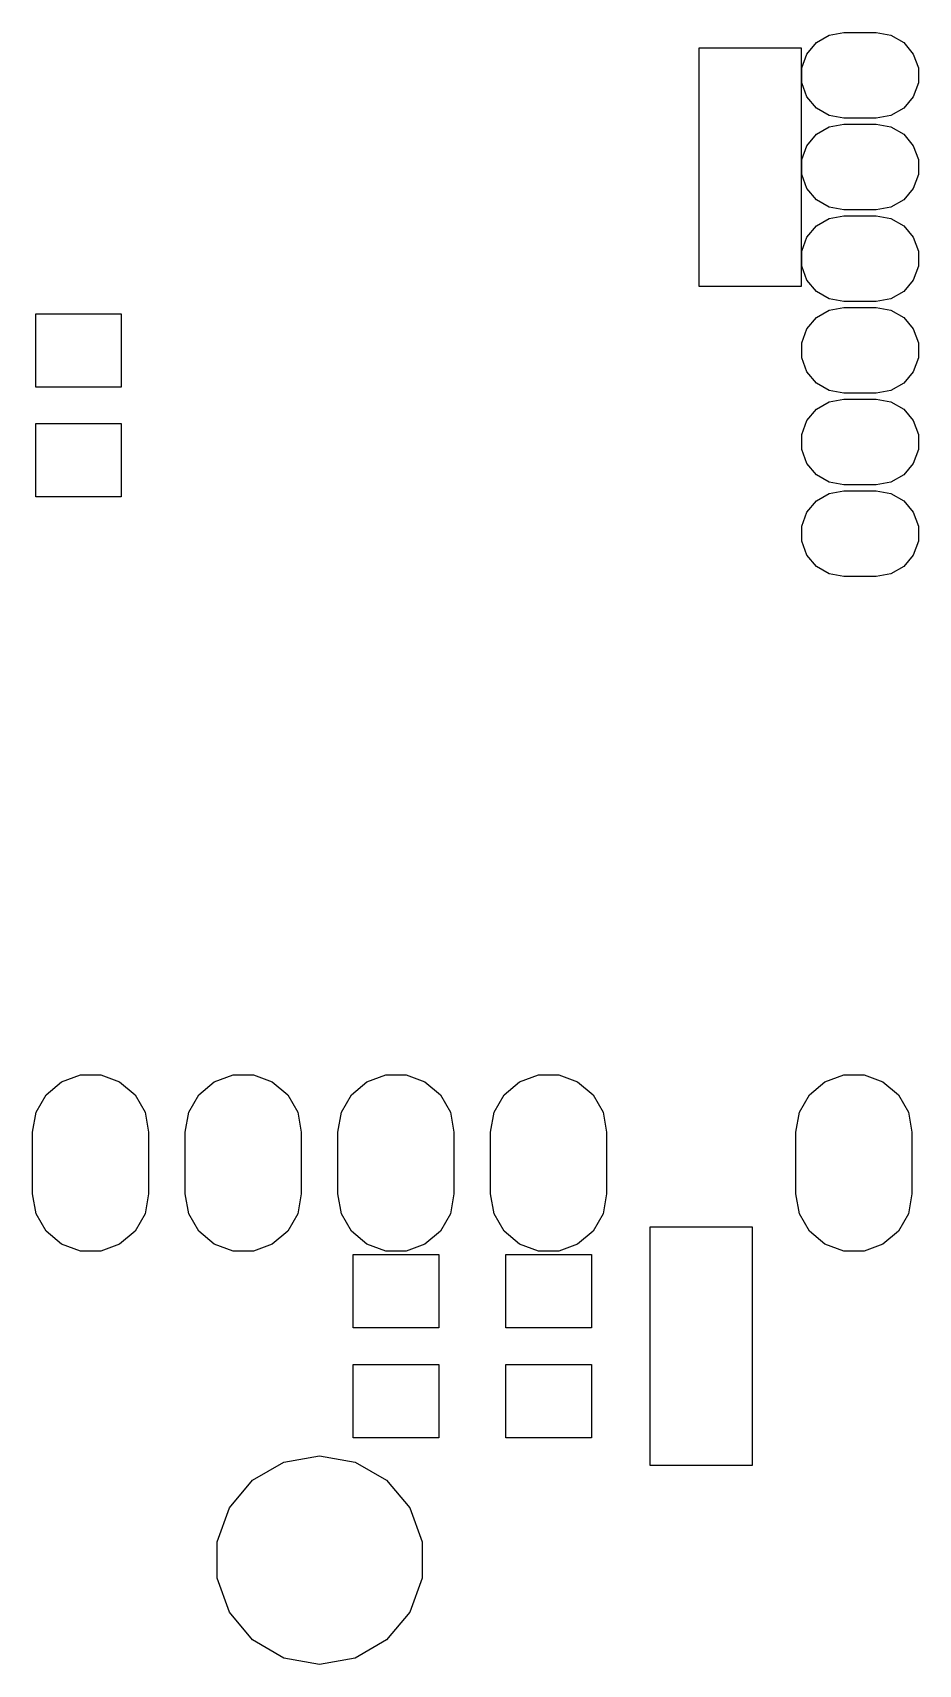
# Model space of a CAD drawing. Extents: x 0.3 to 75.7, y -92.2 to -1.9.
# Drawn here: x 20.65 to 35.16, y -92.21 to -65.5 of the extents above; entities that cross this region are included whole.
import ezdxf

# ---------------------------------------------------------------- set-up
doc = ezdxf.new("R2010")
doc.units = 0
doc.header["$MEASUREMENT"] = 0
doc.layers.add('BLACK', color=7, linetype='CONTINUOUS')

msp = doc.modelspace()

# ---------------------------------------------------------------- linework, layer by layer
at = {"layer": 'Black'}
for p, q in [((33.3281, -65.85), (33.4844, -65.6638)), ((33.4844, -65.6638), (33.6949, -65.5422)), ((33.6949, -65.5422), (33.9343, -65.5)), ((33.9343, -65.5), (34.4657, -65.5)), ((34.4657, -65.5), (34.7051, -65.5422)), ((34.7051, -65.5422), (34.9156, -65.6638)), ((34.9156, -65.6638), (35.0719, -65.85)), ((31.565, -67.0174), (31.565, -65.7474)), ((31.565, -65.7474), (33.235, -65.7474)), ((33.235, -65.7474), (33.235, -67.1126)), ((33.245, -66.0784), (33.3281, -65.85)), ((35.0719, -65.85), (35.155, -66.0784)), ((33.245, -66.3216), (33.245, -66.0784)), ((35.155, -66.0784), (35.155, -66.3216)), ((33.3281, -66.55), (33.245, -66.3216)), ((35.155, -66.3216), (35.0719, -66.55)), ((33.4844, -66.7362), (33.3281, -66.55)), ((33.6949, -66.8578), (33.4844, -66.7362)), ((34.9156, -66.7362), (34.7051, -66.8578)), ((35.0719, -66.55), (34.9156, -66.7362)), ((31.565, -68.2874), (31.565, -67.0174)), ((33.9343, -66.9), (33.6949, -66.8578)), ((33.6949, -67.0422), (33.9343, -67)), ((34.4657, -66.9), (33.9343, -66.9)), ((33.9343, -67), (34.4657, -67)), ((34.7051, -66.8578), (34.4657, -66.9)), ((34.4657, -67), (34.7051, -67.0422)), ((33.235, -67.1126), (33.235, -68.3826)), ((33.3281, -67.35), (33.4844, -67.1638)), ((33.4844, -67.1638), (33.6949, -67.0422)), ((34.7051, -67.0422), (34.9156, -67.1638)), ((34.9156, -67.1638), (35.0719, -67.35)), ((33.245, -67.5784), (33.3281, -67.35)), ((35.0719, -67.35), (35.155, -67.5784)), ((33.245, -67.8216), (33.245, -67.5784)), ((33.3281, -68.05), (33.245, -67.8216)), ((35.155, -67.8216), (35.0719, -68.05)), ((35.155, -67.5784), (35.155, -67.8216)), ((33.4844, -68.2362), (33.3281, -68.05)), ((35.0719, -68.05), (34.9156, -68.2362)), ((31.565, -69.6526), (31.565, -68.2874)), ((33.6949, -68.3578), (33.4844, -68.2362)), ((33.9343, -68.4), (33.6949, -68.3578)), ((34.7051, -68.3578), (34.4657, -68.4)), ((34.9156, -68.2362), (34.7051, -68.3578)), ((33.235, -68.3826), (33.235, -69.6526)), ((33.4844, -68.6638), (33.6949, -68.5422)), ((33.6949, -68.5422), (33.9343, -68.5)), ((34.4657, -68.4), (33.9343, -68.4)), ((33.9343, -68.5), (34.4657, -68.5)), ((34.4657, -68.5), (34.7051, -68.5422)), ((34.7051, -68.5422), (34.9156, -68.6638)), ((33.245, -69.0784), (33.3281, -68.85)), ((33.3281, -68.85), (33.4844, -68.6638)), ((34.9156, -68.6638), (35.0719, -68.85)), ((35.0719, -68.85), (35.155, -69.0784)), ((33.245, -69.3216), (33.245, -69.0784)), ((35.155, -69.0784), (35.155, -69.3216)), ((33.3281, -69.55), (33.245, -69.3216)), ((35.155, -69.3216), (35.0719, -69.55)), ((33.235, -69.6526), (31.565, -69.6526)), ((33.4844, -69.7362), (33.3281, -69.55)), ((35.0719, -69.55), (34.9156, -69.7362)), ((33.6949, -69.8578), (33.4844, -69.7362)), ((33.9343, -69.9), (33.6949, -69.8578)), ((34.4657, -69.9), (33.9343, -69.9)), ((34.7051, -69.8578), (34.4657, -69.9)), ((34.9156, -69.7362), (34.7051, -69.8578)), ((20.7, -71.3), (20.7, -70.1)), ((20.7, -70.1), (22.1, -70.1)), ((22.1, -70.1), (22.1, -71.3)), ((33.3281, -70.35), (33.4844, -70.1638)), ((33.4844, -70.1638), (33.6949, -70.0422)), ((33.6949, -70.0422), (33.9343, -70)), ((33.9343, -70), (34.4657, -70)), ((34.4657, -70), (34.7051, -70.0422)), ((34.7051, -70.0422), (34.9156, -70.1638)), ((34.9156, -70.1638), (35.0719, -70.35)), ((33.245, -70.5784), (33.3281, -70.35)), ((35.0719, -70.35), (35.155, -70.5784)), ((33.245, -70.8216), (33.245, -70.5784)), ((35.155, -70.5784), (35.155, -70.8216)), ((33.3281, -71.05), (33.245, -70.8216)), ((35.155, -70.8216), (35.0719, -71.05)), ((22.1, -71.3), (20.7, -71.3)), ((33.4844, -71.2362), (33.3281, -71.05)), ((33.6949, -71.3578), (33.4844, -71.2362)), ((34.9156, -71.2362), (34.7051, -71.3578)), ((35.0719, -71.05), (34.9156, -71.2362)), ((33.4844, -71.6638), (33.6949, -71.5422)), ((33.9343, -71.4), (33.6949, -71.3578)), ((33.6949, -71.5422), (33.9343, -71.5)), ((34.4657, -71.4), (33.9343, -71.4)), ((33.9343, -71.5), (34.4657, -71.5)), ((34.7051, -71.3578), (34.4657, -71.4)), ((34.4657, -71.5), (34.7051, -71.5422)), ((34.7051, -71.5422), (34.9156, -71.6638)), ((33.3281, -71.85), (33.4844, -71.6638)), ((34.9156, -71.6638), (35.0719, -71.85)), ((20.7, -73.1), (20.7, -71.9)), ((20.7, -71.9), (22.1, -71.9)), ((22.1, -71.9), (22.1, -73.1)), ((33.245, -72.0784), (33.3281, -71.85)), ((33.245, -72.3216), (33.245, -72.0784)), ((35.0719, -71.85), (35.155, -72.0784)), ((35.155, -72.0784), (35.155, -72.3216)), ((33.3281, -72.55), (33.245, -72.3216)), ((35.155, -72.3216), (35.0719, -72.55)), ((33.4844, -72.7362), (33.3281, -72.55)), ((35.0719, -72.55), (34.9156, -72.7362)), ((33.6949, -72.8578), (33.4844, -72.7362)), ((33.9343, -72.9), (33.6949, -72.8578)), ((34.4657, -72.9), (33.9343, -72.9)), ((34.7051, -72.8578), (34.4657, -72.9)), ((34.9156, -72.7362), (34.7051, -72.8578)), ((22.1, -73.1), (20.7, -73.1)), ((33.3281, -73.35), (33.4844, -73.1638)), ((33.4844, -73.1638), (33.6949, -73.0422)), ((33.6949, -73.0422), (33.9343, -73)), ((33.9343, -73), (34.4657, -73)), ((34.4657, -73), (34.7051, -73.0422)), ((34.7051, -73.0422), (34.9156, -73.1638)), ((34.9156, -73.1638), (35.0719, -73.35)), ((33.245, -73.5784), (33.3281, -73.35)), ((35.0719, -73.35), (35.155, -73.5784)), ((33.245, -73.8216), (33.245, -73.5784)), ((35.155, -73.5784), (35.155, -73.8216)), ((33.3281, -74.05), (33.245, -73.8216)), ((35.155, -73.8216), (35.0719, -74.05)), ((33.4844, -74.2362), (33.3281, -74.05)), ((33.6949, -74.3578), (33.4844, -74.2362)), ((34.9156, -74.2362), (34.7051, -74.3578)), ((35.0719, -74.05), (34.9156, -74.2362)), ((33.9343, -74.4), (33.6949, -74.3578)), ((34.4657, -74.4), (33.9343, -74.4)), ((34.7051, -74.3578), (34.4657, -74.4)), ((20.8723, -82.8838), (21.125, -82.6717)), ((21.125, -82.6717), (21.435, -82.5589)), ((21.435, -82.5589), (21.765, -82.5589)), ((21.765, -82.5589), (22.075, -82.6717)), ((22.075, -82.6717), (22.3277, -82.8838)), ((23.3723, -82.8838), (23.625, -82.6717)), ((23.625, -82.6717), (23.935, -82.5589)), ((23.935, -82.5589), (24.265, -82.5589)), ((24.265, -82.5589), (24.575, -82.6717)), ((24.575, -82.6717), (24.8277, -82.8838)), ((25.8723, -82.8838), (26.125, -82.6717)), ((26.125, -82.6717), (26.435, -82.5589)), ((26.435, -82.5589), (26.765, -82.5589)), ((26.765, -82.5589), (27.075, -82.6717)), ((27.075, -82.6717), (27.3277, -82.8838)), ((28.3723, -82.8838), (28.625, -82.6717)), ((28.625, -82.6717), (28.935, -82.5589)), ((28.935, -82.5589), (29.265, -82.5589)), ((29.265, -82.5589), (29.575, -82.6717)), ((29.575, -82.6717), (29.8277, -82.8838)), ((33.3723, -82.8838), (33.625, -82.6717)), ((33.625, -82.6717), (33.935, -82.5589)), ((33.935, -82.5589), (34.265, -82.5589)), ((34.265, -82.5589), (34.575, -82.6717)), ((34.575, -82.6717), (34.8277, -82.8838)), ((20.7073, -83.1695), (20.8723, -82.8838)), ((22.3277, -82.8838), (22.4927, -83.1695)), ((23.2073, -83.1695), (23.3723, -82.8838)), ((24.8277, -82.8838), (24.9927, -83.1695)), ((25.7073, -83.1695), (25.8723, -82.8838)), ((27.3277, -82.8838), (27.4927, -83.1695)), ((28.2073, -83.1695), (28.3723, -82.8838)), ((29.8277, -82.8838), (29.9927, -83.1695)), ((33.2073, -83.1695), (33.3723, -82.8838)), ((34.8277, -82.8838), (34.9927, -83.1695)), ((20.65, -83.4945), (20.7073, -83.1695)), ((22.4927, -83.1695), (22.55, -83.4945)), ((23.15, -83.4945), (23.2073, -83.1695)), ((24.9927, -83.1695), (25.05, -83.4945)), ((25.65, -83.4945), (25.7073, -83.1695)), ((27.4927, -83.1695), (27.55, -83.4945)), ((28.15, -83.4945), (28.2073, -83.1695)), ((29.9927, -83.1695), (30.05, -83.4945)), ((33.15, -83.4945), (33.2073, -83.1695)), ((34.9927, -83.1695), (35.05, -83.4945)), ((20.65, -84.5055), (20.65, -83.4945)), ((22.55, -83.4945), (22.55, -84.5055)), ((23.15, -84.5055), (23.15, -83.4945)), ((25.05, -83.4945), (25.05, -84.5055)), ((25.65, -84.5055), (25.65, -83.4945)), ((27.55, -83.4945), (27.55, -84.5055)), ((28.15, -84.5055), (28.15, -83.4945)), ((30.05, -83.4945), (30.05, -84.5055)), ((33.15, -84.5055), (33.15, -83.4945)), ((35.05, -83.4945), (35.05, -84.5055)), ((20.7073, -84.8305), (20.65, -84.5055)), ((22.55, -84.5055), (22.4927, -84.8305)), ((23.2073, -84.8305), (23.15, -84.5055)), ((25.05, -84.5055), (24.9927, -84.8305)), ((25.7073, -84.8305), (25.65, -84.5055)), ((27.55, -84.5055), (27.4927, -84.8305)), ((28.2073, -84.8305), (28.15, -84.5055)), ((30.05, -84.5055), (29.9927, -84.8305)), ((33.2073, -84.8305), (33.15, -84.5055)), ((35.05, -84.5055), (34.9927, -84.8305)), ((20.8723, -85.1162), (20.7073, -84.8305)), ((22.4927, -84.8305), (22.3277, -85.1162)), ((23.3723, -85.1162), (23.2073, -84.8305)), ((24.9927, -84.8305), (24.8277, -85.1162)), ((25.8723, -85.1162), (25.7073, -84.8305)), ((27.4927, -84.8305), (27.3277, -85.1162)), ((28.3723, -85.1162), (28.2073, -84.8305)), ((29.9927, -84.8305), (29.8277, -85.1162)), ((33.3723, -85.1162), (33.2073, -84.8305)), ((34.9927, -84.8305), (34.8277, -85.1162)), ((21.125, -85.3283), (20.8723, -85.1162)), ((22.3277, -85.1162), (22.075, -85.3283)), ((23.625, -85.3283), (23.3723, -85.1162)), ((24.8277, -85.1162), (24.575, -85.3283)), ((26.125, -85.3283), (25.8723, -85.1162)), ((27.3277, -85.1162), (27.075, -85.3283)), ((28.625, -85.3283), (28.3723, -85.1162)), ((29.8277, -85.1162), (29.575, -85.3283)), ((30.765, -86.3174), (30.765, -85.0474)), ((30.765, -85.0474), (32.435, -85.0474)), ((32.435, -85.0474), (32.435, -86.4126)), ((33.625, -85.3283), (33.3723, -85.1162)), ((34.8277, -85.1162), (34.575, -85.3283)), ((21.435, -85.4411), (21.125, -85.3283)), ((21.765, -85.4411), (21.435, -85.4411)), ((22.075, -85.3283), (21.765, -85.4411)), ((23.935, -85.4411), (23.625, -85.3283)), ((24.265, -85.4411), (23.935, -85.4411)), ((24.575, -85.3283), (24.265, -85.4411)), ((26.435, -85.4411), (26.125, -85.3283)), ((26.765, -85.4411), (26.435, -85.4411)), ((27.075, -85.3283), (26.765, -85.4411)), ((28.935, -85.4411), (28.625, -85.3283)), ((29.265, -85.4411), (28.935, -85.4411)), ((29.575, -85.3283), (29.265, -85.4411)), ((33.935, -85.4411), (33.625, -85.3283)), ((34.265, -85.4411), (33.935, -85.4411)), ((34.575, -85.3283), (34.265, -85.4411)), ((25.9, -86.7), (25.9, -85.5)), ((25.9, -85.5), (27.3, -85.5)), ((27.3, -85.5), (27.3, -86.7)), ((28.4, -86.7), (28.4, -85.5)), ((28.4, -85.5), (29.8, -85.5)), ((29.8, -85.5), (29.8, -86.7)), ((30.765, -87.5874), (30.765, -86.3174)), ((32.435, -86.4126), (32.435, -87.6826)), ((27.3, -86.7), (25.9, -86.7)), ((29.8, -86.7), (28.4, -86.7)), ((25.9, -88.5), (25.9, -87.3)), ((25.9, -87.3), (27.3, -87.3)), ((27.3, -87.3), (27.3, -88.5)), ((28.4, -88.5), (28.4, -87.3)), ((28.4, -87.3), (29.8, -87.3)), ((29.8, -87.3), (29.8, -88.5)), ((30.765, -88.9526), (30.765, -87.5874)), ((32.435, -87.6826), (32.435, -88.9526)), ((27.3, -88.5), (25.9, -88.5)), ((29.8, -88.5), (28.4, -88.5)), ((24.2531, -89.1927), (24.7663, -88.8964)), ((24.7663, -88.8964), (25.35, -88.7935)), ((25.35, -88.7935), (25.9337, -88.8964)), ((25.9337, -88.8964), (26.4469, -89.1927)), ((23.8721, -89.6468), (24.2531, -89.1927)), ((26.4469, -89.1927), (26.8279, -89.6468)), ((32.435, -88.9526), (30.765, -88.9526)), ((23.6694, -90.2037), (23.8721, -89.6468)), ((26.8279, -89.6468), (27.0306, -90.2037)), ((23.6694, -90.7963), (23.6694, -90.2037)), ((27.0306, -90.2037), (27.0306, -90.7963)), ((23.8721, -91.3532), (23.6694, -90.7963)), ((27.0306, -90.7963), (26.8279, -91.3532)), ((24.2531, -91.8072), (23.8721, -91.3532)), ((26.8279, -91.3532), (26.4469, -91.8072)), ((24.7663, -92.1036), (24.2531, -91.8072)), ((26.4469, -91.8072), (25.9337, -92.1036)), ((25.35, -92.2065), (24.7663, -92.1036)), ((25.9337, -92.1036), (25.35, -92.2065))]:
    msp.add_line(p, q, dxfattribs=at)

doc.saveas('drawing.dxf')
